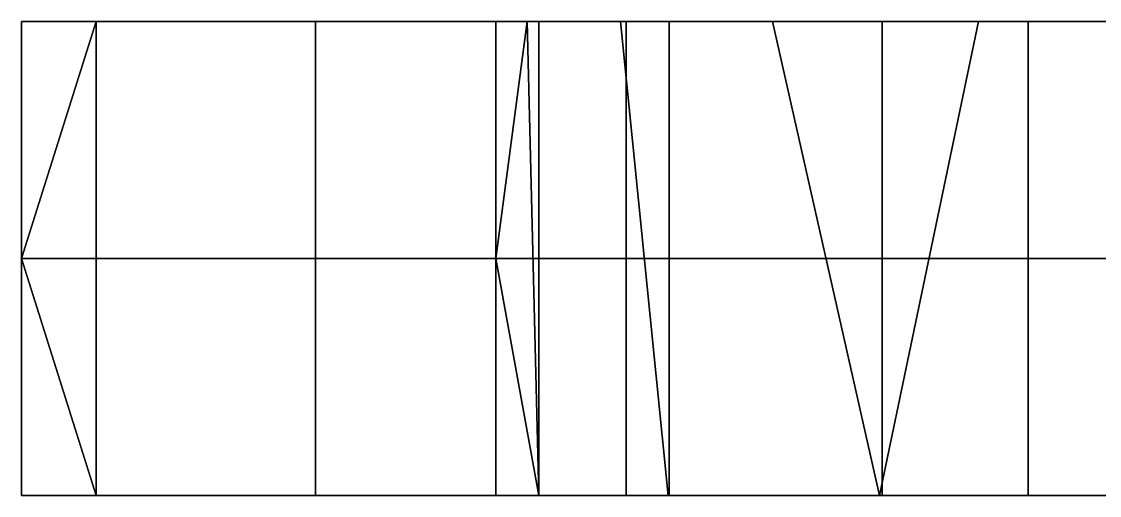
# Model space of a CAD drawing. Extents: x -31.7 to 31.6, y -17.9 to 0.1.
# Drawn here: x -31.68 to -17.97, y -17.91 to -11.88 of the extents above; entities that cross this region are included whole.
import ezdxf

# ---------------------------------------------------------------- set-up
doc = ezdxf.new("R2010")
doc.units = 0
doc.header["$MEASUREMENT"] = 0
doc.layers.add('Jalapa 522', color=9, linetype='CONTINUOUS')

msp = doc.modelspace()

# ---------------------------------------------------------------- linework, layer by layer
at = {"layer": 'Jalapa 522'}
for points in [[(-25.65, -11.883, -36.513), (-25.65, -11.883, -36.513), (-31.324, -11.883, -41.104), (-31.677, -11.883, -36.385)], [(-25.65, -11.883, -36.513), (-25.65, -11.883, -36.513), (-31.677, -11.883, -36.385), (-31.348, -11.883, -31.831)], [(-30.729, -14.898, -44.077), (-30.729, -11.883, -44.077), (-31.677, -11.883, -36.385), (-31.677, -14.898, -36.385)], [(-30.729, -11.883, -28.693), (-30.729, -11.883, -28.693), (-31.677, -14.898, -36.385), (-31.677, -11.883, -36.385)], [(-31.677, -14.898, -36.385), (-31.677, -14.898, -36.385), (-30.729, -11.883, -28.693), (-30.729, -17.913, -28.693)], [(-25.65, -11.883, -30.132), (-25.65, -11.883, -30.132), (-25.65, -11.883, -36.513), (-31.348, -11.883, -31.831)], [(-25.65, -11.883, -30.132), (-25.65, -11.883, -30.132), (-31.348, -11.883, -31.831), (-30.367, -11.883, -27.372)], [(-30.271, -11.883, -45.716), (-30.271, -11.883, -45.716), (-31.324, -11.883, -41.104), (-25.65, -11.883, -36.513)], [(-30.729, -11.883, -44.077), (-30.729, -14.898, -44.077), (-27.939, -14.898, -51.308), (-27.939, -11.883, -51.308)], [(-27.939, -11.883, -21.462), (-27.939, -17.913, -21.462), (-30.729, -17.913, -28.693), (-30.729, -11.883, -28.693)], [(-28.755, -11.883, -23.101), (-28.755, -11.883, -23.101), (-25.65, -11.883, -23.75), (-30.367, -11.883, -27.372)], [(-30.367, -11.883, -27.372), (-30.367, -11.883, -27.372), (-25.65, -11.883, -23.75), (-25.65, -11.883, -30.132)], [(-25.65, -11.883, -49.276), (-25.65, -11.883, -49.276), (-30.271, -11.883, -45.716), (-25.65, -11.883, -36.513)], [(-30.271, -11.883, -45.716), (-30.271, -11.883, -45.716), (-25.65, -11.883, -49.276), (-28.542, -11.883, -50.121)], [(-25.65, -11.883, -23.75), (-25.65, -11.883, -23.75), (-28.755, -11.883, -23.101), (-26.546, -11.883, -19.105)], [(-28.542, -11.883, -50.121), (-28.542, -11.883, -50.121), (-25.65, -11.883, -49.276), (-26.177, -11.883, -54.219)], [(-27.939, -11.883, -51.308), (-27.939, -14.898, -51.308), (-23.991, -14.898, -57.063), (-23.991, -11.883, -57.063)], [(-23.991, -11.883, -15.707), (-23.991, -17.913, -15.707), (-27.939, -17.913, -21.462), (-27.939, -11.883, -21.462)], [(-26.546, -11.883, -19.105), (-26.546, -11.883, -19.105), (-22.132, -11.883, -23.43), (-25.65, -11.883, -23.75)], [(-19.511, -11.883, -19.746), (-19.511, -11.883, -19.746), (-26.546, -11.883, -19.105), (-23.784, -11.883, -15.47)], [(-26.546, -11.883, -19.105), (-26.546, -11.883, -19.105), (-19.511, -11.883, -19.746), (-22.132, -11.883, -23.43)], [(-26.177, -11.883, -54.219), (-26.177, -11.883, -54.219), (-18.959, -11.883, -53.65), (-23.227, -11.883, -57.918)], [(-18.959, -11.883, -53.65), (-18.959, -11.883, -53.65), (-26.177, -11.883, -54.219), (-21.809, -11.883, -49.876)], [(-26.177, -11.883, -54.219), (-26.177, -11.883, -54.219), (-25.65, -11.883, -49.276), (-21.809, -11.883, -49.876)], [(-25.65, -11.883, -49.276), (-25.65, -11.883, -49.276), (-25.211, -11.883, -41.094), (-23.917, -11.883, -45.643)], [(-25.211, -11.883, -41.094), (-25.211, -11.883, -41.094), (-25.65, -11.883, -49.276), (-25.65, -11.883, -36.513)], [(-25.65, -11.883, -36.513), (-25.65, -11.883, -36.513), (-25.647, -11.883, -36.385), (-25.211, -11.883, -41.094)], [(-21.809, -11.883, -49.876), (-21.809, -11.883, -49.876), (-25.65, -11.883, -49.276), (-23.917, -11.883, -45.643)], [(-25.65, -11.883, -30.132), (-25.65, -11.883, -30.132), (-25.647, -11.883, -36.385), (-25.65, -11.883, -36.513)], [(-25.249, -11.883, -31.881), (-25.249, -11.883, -31.881), (-25.65, -11.883, -30.132), (-24.064, -11.883, -27.518)], [(-25.65, -11.883, -30.132), (-25.65, -11.883, -30.132), (-25.249, -11.883, -31.881), (-25.647, -11.883, -36.385)], [(-25.65, -11.883, -23.75), (-25.65, -11.883, -23.75), (-22.132, -11.883, -23.43), (-24.064, -11.883, -27.518)], [(-24.064, -11.883, -27.518), (-24.064, -11.883, -27.518), (-25.65, -11.883, -30.132), (-25.65, -11.883, -23.75)], [(-25.647, -14.898, -36.385), (-25.647, -14.898, -36.385), (-25.249, -11.883, -31.881), (-25.099, -17.913, -31.109)], [(-25.647, -11.883, -36.385), (-25.647, -11.883, -36.385), (-25.249, -11.883, -31.881), (-25.647, -14.898, -36.385)], [(-25.099, -14.898, -41.661), (-25.099, -11.883, -41.661), (-25.647, -11.883, -36.385), (-25.647, -14.898, -36.385)], [(-25.249, -11.883, -31.881), (-24.064, -11.883, -27.518), (-23.455, -17.913, -26.014), (-25.099, -17.913, -31.109)], [(-25.099, -11.883, -41.661), (-25.099, -14.898, -41.661), (-23.443, -14.898, -46.784), (-23.443, -11.883, -46.784)], [(-24.064, -11.883, -27.518), (-22.132, -11.883, -23.43), (-20.771, -17.913, -21.346), (-23.455, -17.913, -26.014)], [(-23.991, -11.883, -57.063), (-23.991, -14.898, -57.063), (-18.878, -14.898, -61.813), (-18.878, -11.883, -61.813)], [(-18.878, -11.883, -10.958), (-18.878, -17.913, -10.958), (-23.991, -17.913, -15.707), (-23.991, -11.883, -15.707)], [(-20.528, -11.883, -12.269), (-20.528, -11.883, -12.269), (-19.511, -11.883, -19.746), (-23.784, -11.883, -15.47)], [(-23.443, -11.883, -46.784), (-23.443, -14.898, -46.784), (-20.736, -14.898, -51.472), (-20.736, -11.883, -51.472)], [(-23.227, -11.883, -57.918), (-23.227, -11.883, -57.918), (-18.959, -11.883, -53.65), (-19.758, -11.883, -61.136)], [(-22.132, -11.883, -23.43), (-22.132, -11.883, -23.43), (-19.511, -11.883, -19.746), (-20.771, -17.913, -21.346)], [(-19.511, -11.883, -19.746), (-16.283, -11.883, -16.579), (-17.205, -17.913, -17.373), (-20.771, -17.913, -21.346)], [(-20.736, -11.883, -51.472), (-20.736, -14.898, -51.472), (-17.14, -14.898, -55.456), (-17.14, -11.883, -55.456)], [(-19.511, -11.883, -19.746), (-19.511, -11.883, -19.746), (-20.528, -11.883, -12.269), (-16.283, -11.883, -16.579)], [(-16.283, -11.883, -16.579), (-16.283, -11.883, -16.579), (-20.528, -11.883, -12.269), (-16.846, -11.883, -9.569)], [(-19.758, -11.883, -61.136), (-19.758, -11.883, -61.136), (-18.959, -11.883, -53.65), (-15.464, -11.883, -56.836)], [(-19.758, -11.883, -61.136), (-19.758, -11.883, -61.136), (-15.464, -11.883, -56.836), (-15.849, -11.883, -63.801)], [(-18.878, -11.883, -61.813), (-18.878, -14.898, -61.813), (-12.849, -14.898, -65.327), (-12.849, -11.883, -65.327)], [(-12.849, -11.883, -7.444), (-12.849, -17.913, -7.444), (-18.878, -17.913, -10.958), (-18.878, -11.883, -10.958)], [(-31.677, -14.898, -36.385), (-31.677, -17.913, -36.385), (-30.729, -17.913, -44.077), (-30.729, -14.898, -44.077)], [(-30.729, -17.913, -28.693), (-30.729, -17.913, -28.693), (-31.677, -17.913, -36.385), (-31.677, -14.898, -36.385)], [(-30.729, -14.898, -44.077), (-30.729, -17.913, -44.077), (-27.939, -17.913, -51.308), (-27.939, -14.898, -51.308)], [(-27.939, -14.898, -51.308), (-27.939, -17.913, -51.308), (-23.991, -17.913, -57.063), (-23.991, -14.898, -57.063)], [(-25.647, -14.898, -36.385), (-25.647, -14.898, -36.385), (-25.099, -17.913, -31.109), (-25.647, -17.913, -36.385)], [(-25.647, -14.898, -36.385), (-25.647, -17.913, -36.385), (-25.099, -17.913, -41.661), (-25.099, -14.898, -41.661)], [(-25.099, -14.898, -41.661), (-25.099, -17.913, -41.661), (-23.443, -17.913, -46.784), (-23.443, -14.898, -46.784)], [(-23.991, -14.898, -57.063), (-23.991, -17.913, -57.063), (-18.878, -17.913, -61.813), (-18.878, -14.898, -61.813)], [(-23.443, -14.898, -46.784), (-23.443, -17.913, -46.784), (-20.736, -17.913, -51.472), (-20.736, -14.898, -51.472)], [(-20.736, -14.898, -51.472), (-20.736, -17.913, -51.472), (-17.14, -17.913, -55.456), (-17.14, -14.898, -55.456)], [(-18.878, -14.898, -61.813), (-18.878, -17.913, -61.813), (-12.849, -17.913, -65.327), (-12.849, -14.898, -65.327)], [(-31.677, -17.913, -36.385), (-31.677, -17.913, -36.385), (-25.65, -17.913, -36.385), (-31.324, -17.913, -41.104)], [(-25.65, -17.913, -36.385), (-25.65, -17.913, -36.385), (-31.677, -17.913, -36.385), (-31.324, -17.913, -31.667)], [(-30.271, -17.913, -45.716), (-30.271, -17.913, -45.716), (-31.324, -17.913, -41.104), (-25.65, -17.913, -36.385)], [(-31.324, -17.913, -31.667), (-31.324, -17.913, -31.667), (-30.271, -17.913, -27.054), (-25.65, -17.913, -29.978)], [(-25.65, -17.913, -36.385), (-25.65, -17.913, -36.385), (-31.324, -17.913, -31.667), (-25.65, -17.913, -29.978)], [(-25.65, -17.913, -49.2), (-25.65, -17.913, -49.2), (-28.542, -17.913, -50.121), (-30.271, -17.913, -45.716)], [(-25.65, -17.913, -49.2), (-25.65, -17.913, -49.2), (-30.271, -17.913, -45.716), (-25.65, -17.913, -36.385)], [(-28.542, -17.913, -22.65), (-28.542, -17.913, -22.65), (-25.65, -17.913, -23.57), (-30.271, -17.913, -27.054)], [(-25.65, -17.913, -29.978), (-25.65, -17.913, -29.978), (-30.271, -17.913, -27.054), (-25.65, -17.913, -23.57)], [(-26.177, -17.913, -54.219), (-26.177, -17.913, -54.219), (-28.542, -17.913, -50.121), (-25.65, -17.913, -49.2)], [(-25.65, -17.913, -23.57), (-25.65, -17.913, -23.57), (-28.542, -17.913, -22.65), (-26.177, -17.913, -18.552)], [(-21.809, -17.913, -49.876), (-21.809, -17.913, -49.876), (-26.177, -17.913, -54.219), (-25.65, -17.913, -49.2)], [(-21.809, -17.913, -49.876), (-21.809, -17.913, -49.876), (-18.959, -17.913, -53.65), (-26.177, -17.913, -54.219)], [(-26.177, -17.913, -54.219), (-26.177, -17.913, -54.219), (-18.959, -17.913, -53.65), (-23.227, -17.913, -57.918)], [(-18.959, -17.913, -19.12), (-18.959, -17.913, -19.12), (-26.177, -17.913, -18.552), (-23.227, -17.913, -14.853)], [(-26.177, -17.913, -18.552), (-26.177, -17.913, -18.552), (-18.959, -17.913, -19.12), (-21.809, -17.913, -22.894)], [(-26.177, -17.913, -18.552), (-26.177, -17.913, -18.552), (-21.809, -17.913, -22.894), (-25.65, -17.913, -23.57)], [(-21.809, -17.913, -49.876), (-21.809, -17.913, -49.876), (-25.65, -17.913, -49.2), (-23.917, -17.913, -45.643)], [(-25.211, -17.913, -41.094), (-25.211, -17.913, -41.094), (-25.65, -17.913, -49.2), (-25.65, -17.913, -36.385)], [(-25.65, -17.913, -36.385), (-25.65, -17.913, -36.385), (-25.647, -17.913, -36.385), (-25.211, -17.913, -41.094)], [(-23.917, -17.913, -45.643), (-23.917, -17.913, -45.643), (-25.65, -17.913, -49.2), (-25.211, -17.913, -41.094)], [(-23.917, -17.913, -27.128), (-23.917, -17.913, -27.128), (-25.211, -17.913, -31.676), (-25.65, -17.913, -29.978)], [(-25.65, -17.913, -36.385), (-25.65, -17.913, -36.385), (-25.65, -17.913, -29.978), (-25.211, -17.913, -31.676)], [(-25.647, -17.913, -36.385), (-25.647, -17.913, -36.385), (-25.65, -17.913, -36.385), (-25.211, -17.913, -31.676)], [(-23.917, -17.913, -27.128), (-23.917, -17.913, -27.128), (-25.65, -17.913, -29.978), (-25.65, -17.913, -23.57)], [(-21.809, -17.913, -22.894), (-21.809, -17.913, -22.894), (-23.917, -17.913, -27.128), (-25.65, -17.913, -23.57)], [(-18.959, -17.913, -53.65), (-18.959, -17.913, -53.65), (-19.758, -17.913, -61.136), (-23.227, -17.913, -57.918)], [(-19.758, -17.913, -11.634), (-19.758, -17.913, -11.634), (-18.959, -17.913, -19.12), (-23.227, -17.913, -14.853)], [(-15.464, -17.913, -56.836), (-15.464, -17.913, -56.836), (-19.758, -17.913, -61.136), (-18.959, -17.913, -53.65)], [(-15.849, -17.913, -63.801), (-15.849, -17.913, -63.801), (-19.758, -17.913, -61.136), (-15.464, -17.913, -56.836)], [(-18.959, -17.913, -19.12), (-18.959, -17.913, -19.12), (-19.758, -17.913, -11.634), (-15.464, -17.913, -15.934)], [(-19.758, -17.913, -11.634), (-19.758, -17.913, -11.634), (-15.849, -17.913, -8.969), (-15.464, -17.913, -15.934)]]:
    msp.add_3dface(points, dxfattribs=at)

doc.saveas('drawing.dxf')
